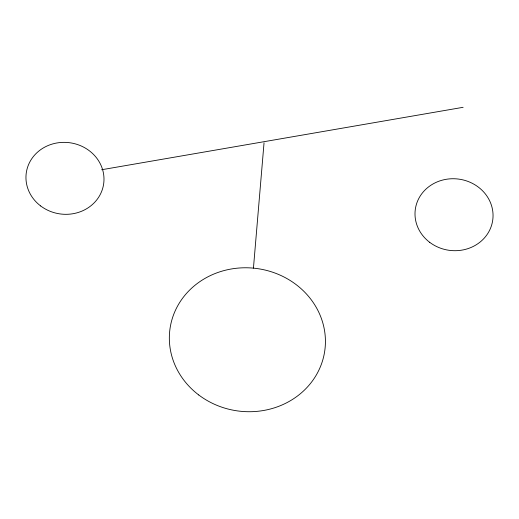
<?xml version="1.0" encoding="UTF-8"?>
<svg xmlns="http://www.w3.org/2000/svg" width="519" height="519" viewBox="0 0 519 519"><rect width="100%" height="100%" fill="white"/><g stroke="black" fill="none" stroke-linecap="round" stroke-linejoin="round"><path stroke-width="0.78" d="M253.441 268.141L264.041 142.822M101.646 169.739L463.117 107.31M198.751 394.972A78.168 71.849 8.1 0 0 324.563 352.116A78.168 71.849 8.1 0 0 218.83 272.157A78.168 71.849 8.1 0 0 198.751 394.972M429.713 242.334A39.081 35.921 8.1 0 0 492.615 220.906A39.081 35.921 8.1 0 0 439.755 180.923A39.081 35.921 8.1 0 0 429.713 242.334M40.657 205.952A39.081 35.921 8.1 0 0 103.56 184.524A39.081 35.921 8.1 0 0 50.7 144.548A39.081 35.921 8.1 0 0 40.657 205.952"/></g></svg>
